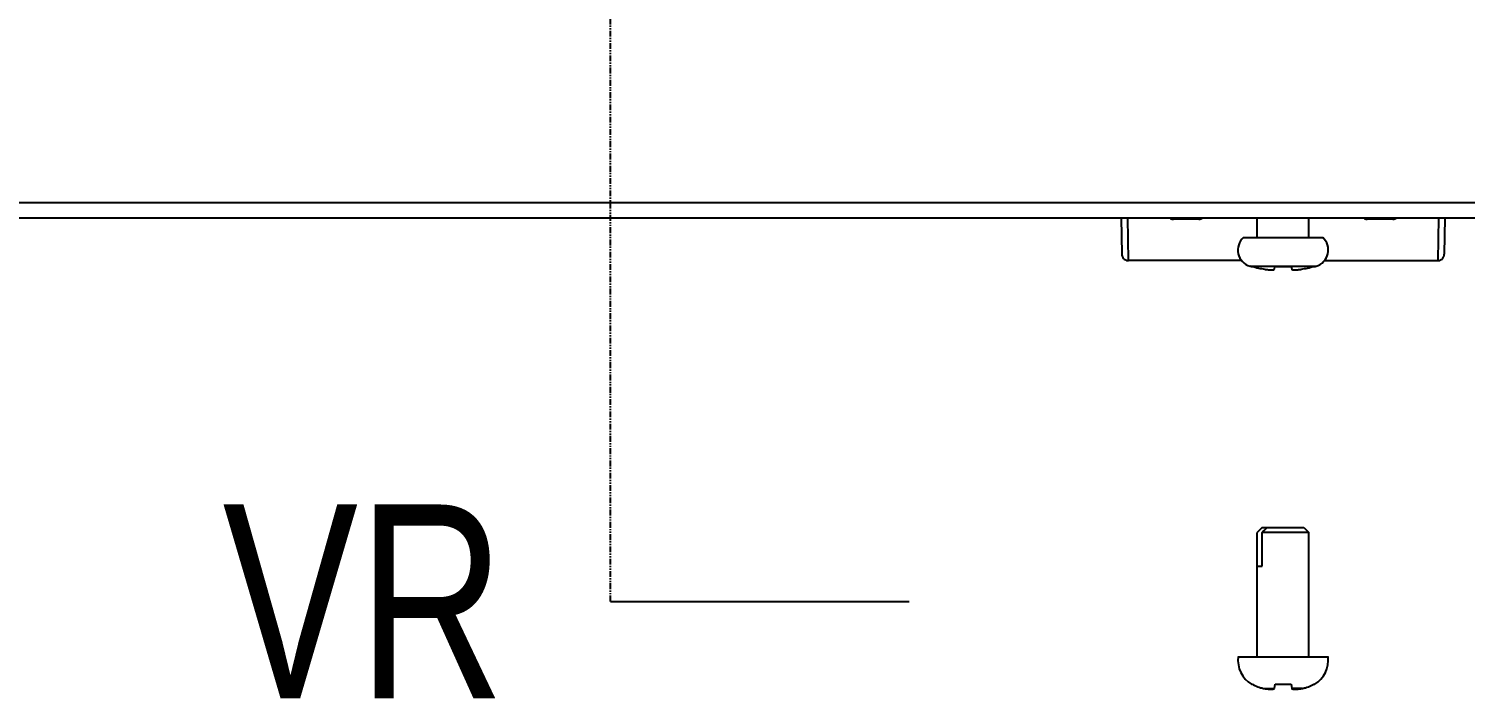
# Model space of a CAD drawing. Extents: x -425 to 6552, y -3049 to 3105.
# Drawn here: x 170 to 281.1, y -945.9 to -894.1 of the extents above; entities that cross this region are included whole.
import ezdxf

# ---------------------------------------------------------------- set-up
doc = ezdxf.new("R2010")
doc.units = 0
doc.linetypes.add('PHANTOM', pattern=[0.8, 0.45, -0.05, 0.1, -0.05, 0.1, -0.05])
doc.layers.get('0').update_dxf_attribs({"linetype": 'CONTINUOUS'})
doc.styles.get("Standard").update_dxf_attribs({"font": 'gulim.ttc', "width": 0.8, "height": 2})

msp = doc.modelspace()

# ---------------------------------------------------------------- linework, layer by layer
at = {"color": 7, "linetype": 'PHANTOM'}
msp.add_line((215.01, -938.41), (215.01, -743.37), dxfattribs=at)
at = {"color": 7, "linetype": 'CONTINUOUS'}
for p, q in [((58.21, -907.54), (320.81, -907.54)), ((57.01, -908.74), (322.01, -908.74)), ((254.5, -908.74), (254.55, -911.55)), ((255.05, -912.04), (255, -908.74)), ((260.5, -908.84), (258.53, -908.84)), ((265.01, -910.24), (265.01, -908.74)), ((269.01, -910.24), (269.01, -908.74)), ((275.5, -908.84), (273.53, -908.84)), ((279.03, -908.74), (278.98, -912.04)), ((279.53, -908.74), (279.48, -911.55)), ((263.95, -910.24), (270.08, -910.24)), ((254.55, -911.55), (254.55, -911.62)), ((254.55, -911.62), (254.57, -911.69)), ((254.57, -911.69), (254.59, -911.75)), ((254.59, -911.75), (254.63, -911.81)), ((254.63, -911.81), (254.67, -911.87)), ((254.67, -911.87), (254.72, -911.92)), ((254.72, -911.92), (254.77, -911.96)), ((254.77, -911.96), (254.83, -911.99)), ((254.83, -911.99), (254.9, -912.02)), ((254.9, -912.02), (254.96, -912.03)), ((254.96, -912.03), (255.03, -912.04)), ((255.03, -912.04), (255.05, -912.04)), ((263.8, -912.04), (255.05, -912.04)), ((270.22, -912.04), (278.98, -912.04)), ((278.98, -912.04), (279, -912.04)), ((279, -912.04), (279.07, -912.03)), ((279.07, -912.03), (279.13, -912.02)), ((279.13, -912.02), (279.19, -911.99)), ((279.19, -911.99), (279.25, -911.96)), ((279.25, -911.96), (279.31, -911.92)), ((279.31, -911.92), (279.36, -911.87)), ((279.36, -911.87), (279.4, -911.81)), ((279.4, -911.81), (279.43, -911.75)), ((279.43, -911.75), (279.46, -911.69)), ((279.46, -911.69), (279.47, -911.62)), ((279.47, -911.62), (279.48, -911.55)), ((264.46, -912.48), (269.56, -912.48)), ((264.54, -912.5), (264.46, -912.48)), ((264.54, -912.5), (264.62, -912.5)), ((266.34, -912.71), (266.38, -912.5)), ((266.38, -912.5), (267.65, -912.5)), ((267.65, -912.5), (267.69, -912.71)), ((269.4, -912.5), (269.49, -912.5)), ((269.49, -912.5), (269.56, -912.48)), ((265.41, -932.69), (265.01, -933.09)), ((265.01, -942.69), (265.01, -933.09)), ((269.01, -933.09), (265.39, -933.09)), ((265.39, -935.69), (265.39, -933.09)), ((265.41, -932.69), (268.61, -932.69)), ((268.61, -932.69), (269.01, -933.09)), ((269.01, -942.69), (269.01, -933.09)), ((265.01, -935.69), (265.39, -935.69)), ((215.01, -938.41), (238.11, -938.41)), ((263.53, -942.69), (270.5, -942.69)), ((264.56, -944.82), (264.64, -944.82)), ((265.5, -945.14), (266.34, -945.14)), ((266.34, -945.15), (266.4, -944.82)), ((266.4, -944.82), (267.63, -944.82)), ((267.63, -944.82), (267.69, -945.15)), ((268.52, -945.14), (267.68, -945.14)), ((269.39, -944.82), (269.46, -944.82))]:
    msp.add_line(p, q, dxfattribs=at)
for centre, radius, start, end in [((258.53, -908.34), 0.5, 233.1502, 270), ((260.5, -908.34), 0.5, 270, 306.8498), ((273.53, -908.34), 0.5, 233.1502, 270), ((275.5, -908.34), 0.5, 270, 306.8498), ((264.83, -911.22), 1.31, 131.997, 253.9084), ((269.2, -911.22), 1.31, 286.0916, 48.003), ((267.01, -903.53), 9.28, 255.0954, 261.2451), ((267.01, -903.53), 9.28, 278.7549, 284.9046), ((265.77, -942.92), 2.25, 174.0064, 237.7185), ((268.26, -942.92), 2.25, 302.2815, 5.9936), ((265.92, -942.6), 2.57, 254.2413, 260.6659), ((267.01, -935.97), 9.29, 260.6428, 261.2463), ((267.01, -935.97), 9.29, 278.7537, 279.3572), ((268.11, -942.6), 2.57, 279.3345, 285.7585)]:
    msp.add_arc(centre, radius, start, end, dxfattribs=at)
for points, knots in [([(265.6, -912.71), (265.69, -912.72), (265.86, -912.74), (266.07, -912.76), (266.2, -912.75), (266.26, -912.75), (266.3, -912.74), (266.33, -912.73), (266.34, -912.72), (266.34, -912.71)], [0, 0, 0, 0, 0.372892, 0.688959, 0.811056, 0.90357, 0.93817, 0.965147, 1, 1, 1, 1]), ([(267.69, -912.71), (267.69, -912.72), (267.7, -912.73), (267.72, -912.74), (267.76, -912.75), (267.82, -912.75), (267.96, -912.76), (268.16, -912.74), (268.33, -912.72), (268.43, -912.71)], [0, 0, 0, 0, 0.034835, 0.0618, 0.096392, 0.188885, 0.310967, 0.627054, 1, 1, 1, 1]), ([(265.39, -933.09), (265.42, -933.05), (265.55, -932.92), (265.68, -932.79), (265.78, -932.69)], [0, 0, 0, 0, 0.252581, 1, 1, 1, 1]), ([(264.64, -944.82), (264.77, -944.9), (265.05, -945.03), (265.35, -945.11), (265.5, -945.14)], [0, 0, 0, 0, 0.499547, 1, 1, 1, 1]), ([(265.6, -945.15), (265.69, -945.17), (265.86, -945.19), (266.07, -945.2), (266.2, -945.2), (266.26, -945.19), (266.3, -945.18), (266.33, -945.17), (266.34, -945.16), (266.34, -945.15)], [0, 0, 0, 0, 0.372927, 0.689025, 0.811111, 0.90361, 0.938202, 0.965165, 1, 1, 1, 1]), ([(267.69, -945.15), (267.69, -945.16), (267.7, -945.17), (267.72, -945.18), (267.76, -945.19), (267.82, -945.2), (267.96, -945.2), (268.16, -945.19), (268.33, -945.17), (268.43, -945.15)], [0, 0, 0, 0, 0.034835, 0.061799, 0.096391, 0.18889, 0.310977, 0.627075, 1, 1, 1, 1]), ([(268.52, -945.14), (268.68, -945.11), (268.97, -945.03), (269.25, -944.9), (269.39, -944.82)], [0, 0, 0, 0, 0.500441, 1, 1, 1, 1])]:
    msp.add_open_spline(points, degree=3, knots=knots, dxfattribs=at)

# ---------------------------------------------------------------- texts
at = {"color": 7, "width": 0.8}
msp.add_text('VR', height=15, dxfattribs=at).set_placement((185.01, -945.91))

doc.saveas('drawing.dxf')
